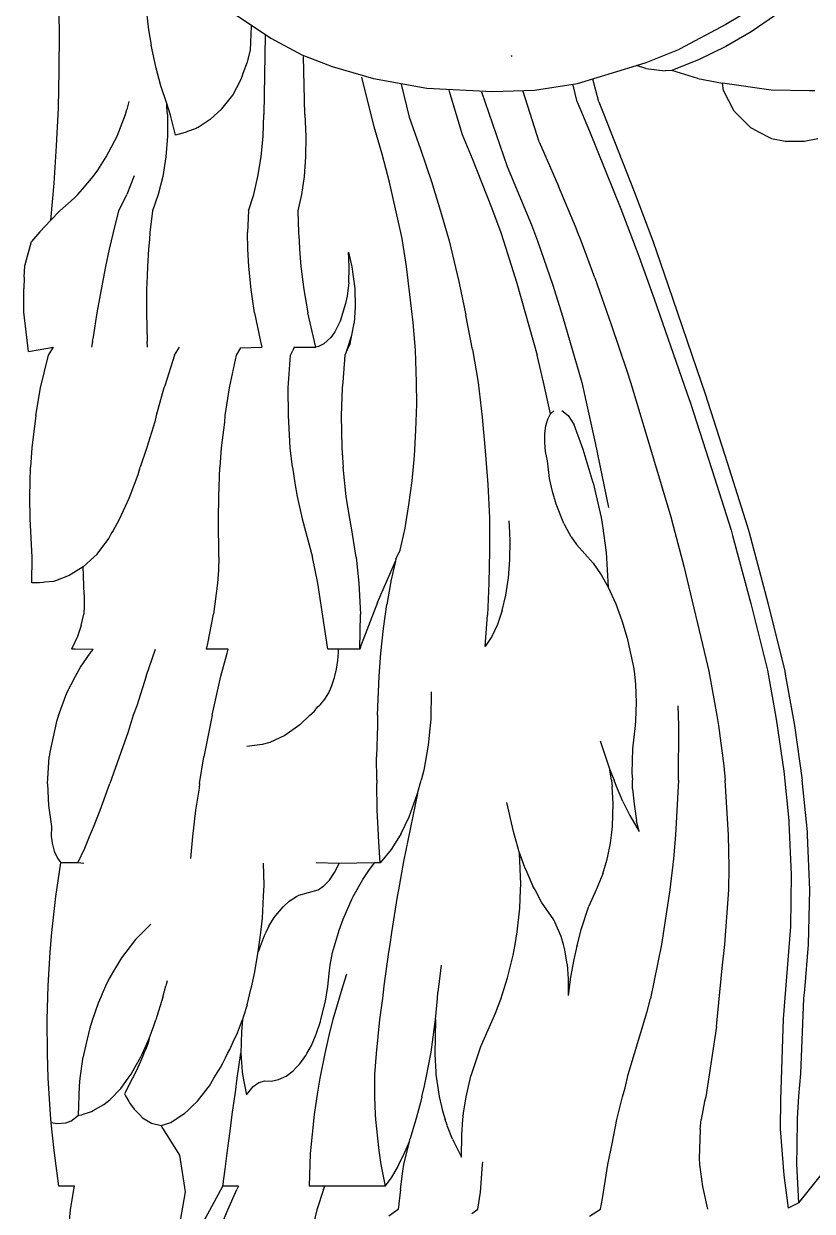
# Model space of a CAD drawing. Extents: x -1563 to 1637, y -685 to 815.
# Drawn here: x -1165.1 to -1108.6, y -5.8 to 79.3 of the extents above; entities that cross this region are included whole.
import ezdxf

# ---------------------------------------------------------------- set-up
doc = ezdxf.new("R2010")
doc.units = 0
doc.header["$MEASUREMENT"] = 0
doc.layers.get('0').update_dxf_attribs({"linetype": 'CONTINUOUS'})

msp = doc.modelspace()

# ---------------------------------------------------------------- linework, layer by layer
at = {"color": 22}
for p, q in [((-1162.631, 81.326), (-1162.583, 78.628)), ((-1151.595, 81.071), (-1147.401, 78.244)), ((-1156.384, 80.742), (-1156.181, 78.864)), ((-1114.797, 79.244), (-1118.127, 77.473)), ((-1113.683, 79.898), (-1114.797, 79.244)), ((-1111.239, 79.898), (-1112.986, 78.717)), ((-1162.583, 78.628), (-1162.594, 75.929)), ((-1156.181, 78.864), (-1155.996, 77.743)), ((-1148.867, 77.392), (-1148.805, 79.123)), ((-1147.808, 78.452), (-1147.902, 72.78)), ((-1112.986, 78.717), (-1114.81, 77.661)), ((-1155.631, 76.095), (-1155.996, 77.743)), ((-1147.401, 78.244), (-1145.184, 77.053)), ((-1120.504, 76.509), (-1118.127, 77.473)), ((-1114.81, 77.661), (-1116.704, 76.734)), ((-1149.088, 76.55), (-1148.867, 77.392)), ((-1145.184, 77.053), (-1143.002, 76.229)), ((-1144.983, 72.78), (-1145.077, 76.943)), ((-1130.119, 76.943), (-1130.155, 77.022)), ((-1116.704, 76.734), (-1118.658, 75.941)), ((-1162.594, 75.929), (-1162.662, 73.233)), ((-1155.285, 74.844), (-1155.631, 76.095)), ((-1149.38, 75.738), (-1149.088, 76.55)), ((-1143.002, 76.229), (-1140.051, 75.374)), ((-1125.439, 75.005), (-1121.196, 76.298)), ((-1121.196, 76.298), (-1120.504, 76.509)), ((-1120.525, 76.092), (-1121.196, 76.298)), ((-1120.525, 76.092), (-1119.155, 75.918)), ((-1118.658, 75.941), (-1119.155, 75.918)), ((-1116.812, 75.374), (-1118.658, 75.941)), ((-1150.141, 74.161), (-1149.551, 75.273)), ((-1149.551, 75.273), (-1149.443, 75.571)), ((-1149.443, 75.571), (-1149.38, 75.738)), ((-1140.009, 71.908), (-1140.878, 75.458)), ((-1140.051, 75.374), (-1136.221, 74.679)), ((-1138.064, 74.947), (-1137.489, 72.595)), ((-1128.502, 74.529), (-1125.439, 75.005)), ((-1123.91, 73.682), (-1124.331, 75.307)), ((-1116.812, 75.374), (-1115.04, 75.032)), ((-1114.959, 74.515), (-1115.04, 75.032)), ((-1111.546, 74.535), (-1115.04, 75.032)), ((-1154.871, 73.572), (-1155.285, 74.844)), ((-1150.317, 73.927), (-1150.141, 74.161)), ((-1136.221, 74.679), (-1131.516, 74.439)), ((-1134.656, 74.533), (-1133.698, 71.356)), ((-1132.317, 74.413), (-1130.477, 69.066)), ((-1131.516, 74.439), (-1128.502, 74.529)), ((-1128.179, 70.835), (-1129.319, 74.424)), ((-1125.445, 73.685), (-1125.742, 74.892)), ((-1114.197, 73.017), (-1114.959, 74.515)), ((-1108.792, 74.474), (-1111.546, 74.535)), ((-1108.429, 74.483), (-1108.792, 74.474)), ((-1162.662, 73.233), (-1162.788, 70.543)), ((-1157.577, 73.717), (-1157.733, 73.142)), ((-1154.853, 73.339), (-1154.871, 73.572)), ((-1154.595, 72.725), (-1154.871, 73.572)), ((-1154.816, 72.78), (-1154.853, 73.339)), ((-1150.911, 73.178), (-1150.317, 73.927)), ((-1125.445, 73.685), (-1124.564, 71.577)), ((-1123.91, 73.682), (-1123.621, 72.979)), ((-1158.427, 71.225), (-1157.833, 72.78)), ((-1157.833, 72.78), (-1157.733, 73.142)), ((-1154.816, 72.78), (-1154.81, 71.225)), ((-1154.232, 71.292), (-1154.595, 72.725)), ((-1151.75, 72.416), (-1152.624, 71.862)), ((-1150.911, 73.178), (-1151.75, 72.416)), ((-1147.963, 71.225), (-1147.902, 72.78)), ((-1144.983, 72.78), (-1144.905, 71.225)), ((-1137.489, 72.595), (-1136.672, 70.302)), ((-1123.621, 72.979), (-1121.376, 67.275)), ((-1113.011, 71.828), (-1114.197, 73.017)), ((-1153.468, 71.529), (-1153.71, 71.436)), ((-1153.383, 71.558), (-1153.468, 71.529)), ((-1152.769, 71.789), (-1153.383, 71.558)), ((-1152.694, 71.818), (-1152.769, 71.789)), ((-1152.624, 71.862), (-1152.694, 71.818)), ((-1139.437, 69.93), (-1140.009, 71.908)), ((-1124.564, 71.577), (-1122.336, 66.031)), ((-1112.555, 71.596), (-1113.011, 71.828)), ((-1112.555, 71.596), (-1111.516, 71.065)), ((-1159.199, 69.739), (-1158.427, 71.225)), ((-1154.81, 71.225), (-1154.93, 69.739)), ((-1153.71, 71.436), (-1154.232, 71.292)), ((-1148.106, 69.739), (-1147.963, 71.225)), ((-1144.905, 71.225), (-1144.916, 69.739)), ((-1133.698, 71.356), (-1132.979, 69.637)), ((-1128.179, 70.835), (-1126.788, 67.635)), ((-1111.516, 71.065), (-1110.54, 70.862)), ((-1110.54, 70.862), (-1109.178, 70.862)), ((-1109.178, 70.862), (-1108.202, 71.065)), ((-1162.788, 70.543), (-1162.971, 67.863)), ((-1138.91, 67.933), (-1139.437, 69.93)), ((-1136.672, 70.302), (-1135.897, 67.972)), ((-1159.809, 68.796), (-1159.199, 69.739)), ((-1154.93, 69.739), (-1155.156, 68.341)), ((-1148.33, 68.341), (-1148.106, 69.739)), ((-1144.916, 69.739), (-1145.016, 68.341)), ((-1132.979, 69.637), (-1131.596, 66.124)), ((-1130.477, 69.066), (-1128.728, 64.884)), ((-1160.905, 67.42), (-1160.149, 68.341)), ((-1160.149, 68.341), (-1159.809, 68.796)), ((-1157.214, 68.376), (-1157.724, 67.049)), ((-1155.156, 68.341), (-1155.482, 67.049)), ((-1148.632, 67.049), (-1148.33, 68.341)), ((-1145.016, 68.341), (-1145.203, 67.049)), ((-1162.971, 67.863), (-1163.212, 65.196)), ((-1161.246, 67.049), (-1160.905, 67.42)), ((-1138.001, 63.905), (-1138.91, 67.933)), ((-1135.897, 67.972), (-1135.166, 65.61)), ((-1125.537, 64.641), (-1126.788, 67.635)), ((-1121.376, 67.275), (-1120.039, 63.739)), ((-1162.542, 65.879), (-1161.503, 66.795)), ((-1161.503, 66.795), (-1161.246, 67.049)), ((-1158.297, 65.879), (-1157.724, 67.049)), ((-1155.482, 67.049), (-1155.899, 65.879)), ((-1149.008, 65.879), (-1148.632, 67.049)), ((-1145.203, 67.049), (-1145.474, 65.879)), ((-1162.542, 65.879), (-1163.212, 65.196)), ((-1158.684, 64.327), (-1158.297, 65.879)), ((-1155.899, 65.879), (-1156.074, 64.327)), ((-1149.008, 65.879), (-1149.081, 64.327)), ((-1145.474, 65.879), (-1145.429, 64.327)), ((-1135.166, 65.61), (-1134.629, 63.739)), ((-1131.596, 66.124), (-1130.934, 64.333)), ((-1122.336, 66.031), (-1121.025, 62.633)), ((-1163.212, 65.196), (-1163.97, 64.368)), ((-1128.728, 64.884), (-1128.296, 63.739)), ((-1163.97, 64.368), (-1164.57, 63.679)), ((-1158.963, 63.125), (-1158.684, 64.327)), ((-1156.074, 64.327), (-1156.106, 63.828)), ((-1149.058, 63.125), (-1149.081, 64.327)), ((-1145.429, 64.327), (-1145.384, 63.739)), ((-1137.97, 63.739), (-1138.001, 63.905)), ((-1130.934, 64.333), (-1130.729, 63.739)), ((-1125.43, 64.382), (-1125.537, 64.641)), ((-1125.173, 63.739), (-1125.43, 64.382)), ((-1165.046, 61.94), (-1164.57, 63.679)), ((-1159.225, 61.899), (-1158.963, 63.125)), ((-1156.176, 63.125), (-1156.25, 61.899)), ((-1156.106, 63.828), (-1156.176, 63.125)), ((-1148.987, 61.899), (-1149.058, 63.125)), ((-1145.384, 63.739), (-1145.357, 63.125)), ((-1145.357, 63.125), (-1145.256, 61.899)), ((-1137.681, 61.888), (-1137.97, 63.739)), ((-1134.629, 63.739), (-1134.497, 63.222)), ((-1134.497, 63.222), (-1133.935, 60.813)), ((-1130.729, 63.739), (-1129.768, 60.685)), ((-1128.296, 63.739), (-1127.196, 60.553)), ((-1124.193, 61.08), (-1125.173, 63.739)), ((-1120.039, 63.739), (-1118.93, 60.535)), ((-1141.837, 62.909), (-1141.605, 61.871)), ((-1141.818, 62.463), (-1141.837, 62.909)), ((-1141.789, 61.806), (-1141.818, 62.463)), ((-1121.025, 62.633), (-1119.94, 59.559)), ((-1165.081, 61.128), (-1165.046, 61.94)), ((-1159.549, 60.241), (-1159.225, 61.899)), ((-1156.25, 61.899), (-1156.262, 61.197)), ((-1148.82, 60.241), (-1148.987, 61.899)), ((-1145.256, 61.899), (-1145.047, 60.241)), ((-1141.824, 60.75), (-1141.789, 61.806)), ((-1141.605, 61.871), (-1141.396, 60.309)), ((-1137.207, 57.88), (-1137.681, 61.888)), ((-1165.081, 61.128), (-1165.117, 60.282)), ((-1156.262, 61.197), (-1156.311, 60.241)), ((-1141.824, 60.75), (-1141.943, 59.76)), ((-1133.935, 60.813), (-1133.423, 58.391)), ((-1129.768, 60.685), (-1128.328, 55.527)), ((-1127.196, 60.553), (-1126.496, 58.34)), ((-1124.193, 61.08), (-1123.016, 57.731)), ((-1118.93, 60.535), (-1116.557, 53.604)), ((-1165.109, 58.609), (-1165.117, 60.282)), ((-1159.849, 58.567), (-1159.549, 60.241)), ((-1156.311, 60.241), (-1156.315, 58.566)), ((-1148.571, 58.566), (-1148.82, 60.241)), ((-1145.047, 60.241), (-1144.757, 58.566)), ((-1141.943, 59.76), (-1142.063, 59.242)), ((-1141.396, 60.309), (-1141.357, 59.003)), ((-1142.063, 59.242), (-1142.438, 57.968)), ((-1141.357, 59.003), (-1141.442, 57.825)), ((-1119.94, 59.559), (-1117.593, 52.835)), ((-1164.771, 55.79), (-1165.109, 58.609)), ((-1160.124, 56.837), (-1159.849, 58.567)), ((-1156.315, 58.566), (-1156.275, 56.513)), ((-1148.571, 58.566), (-1148.152, 56.513)), ((-1144.287, 56.513), (-1144.757, 58.566)), ((-1142.438, 57.968), (-1142.82, 57.205)), ((-1132.96, 55.949), (-1133.423, 58.391)), ((-1126.496, 58.34), (-1125.13, 53.585)), ((-1142.82, 57.205), (-1143.117, 56.797)), ((-1141.599, 56.958), (-1141.442, 57.825)), ((-1137.049, 55.903), (-1137.207, 57.88)), ((-1123.016, 57.731), (-1121.876, 54.34)), ((-1160.187, 56.513), (-1160.252, 56.106)), ((-1160.187, 56.513), (-1160.124, 56.837)), ((-1156.253, 56.106), (-1156.275, 56.513)), ((-1148.152, 56.513), (-1148.054, 56.106)), ((-1144.179, 56.106), (-1144.287, 56.513)), ((-1143.619, 56.35), (-1143.986, 56.164)), ((-1143.117, 56.797), (-1143.619, 56.35)), ((-1141.951, 55.857), (-1141.599, 56.958)), ((-1141.733, 56.371), (-1141.951, 55.857)), ((-1141.733, 56.371), (-1141.599, 56.958)), ((-1164.771, 55.79), (-1162.982, 56.106)), ((-1163.914, 53.193), (-1163.341, 55.532)), ((-1163.341, 55.532), (-1162.982, 56.106)), ((-1154.316, 55.532), (-1155.017, 53.33)), ((-1154.316, 55.532), (-1153.946, 56.106)), ((-1149.886, 55.532), (-1150.397, 53.193)), ((-1149.589, 56.065), (-1149.886, 55.532)), ((-1149.589, 56.065), (-1148.054, 56.106)), ((-1146.156, 53.193), (-1145.997, 55.532)), ((-1145.997, 55.532), (-1145.833, 55.857)), ((-1145.747, 56.106), (-1145.833, 55.857)), ((-1145.747, 56.106), (-1144.179, 56.106)), ((-1143.986, 56.164), (-1144.179, 56.106)), ((-1142.107, 55.532), (-1142.254, 53.604)), ((-1141.951, 55.857), (-1142.107, 55.532)), ((-1136.958, 53.604), (-1137.049, 55.903)), ((-1132.96, 55.949), (-1132.56, 53.565)), ((-1127.86, 53.604), (-1128.328, 55.527)), ((-1121.876, 54.34), (-1121.637, 53.604)), ((-1164.263, 51.202), (-1163.914, 53.193)), ((-1155.066, 53.193), (-1155.631, 51.202)), ((-1155.017, 53.33), (-1155.066, 53.193)), ((-1150.397, 53.193), (-1150.694, 51.202)), ((-1146.152, 51.202), (-1146.156, 53.193)), ((-1142.298, 53.193), (-1142.372, 51.202)), ((-1142.254, 53.604), (-1142.298, 53.193)), ((-1136.944, 52.032), (-1136.958, 53.604)), ((-1132.56, 53.565), (-1132.272, 51.095)), ((-1127.373, 51.316), (-1127.86, 53.604)), ((-1125.13, 53.585), (-1124.157, 49.25)), ((-1121.637, 53.604), (-1120.824, 50.909)), ((-1117.593, 52.835), (-1117.343, 52.09)), ((-1116.557, 53.604), (-1116.278, 52.759)), ((-1137.006, 50.152), (-1136.944, 52.032)), ((-1117.343, 52.09), (-1115.798, 47.332)), ((-1116.278, 52.759), (-1114.695, 47.83)), ((-1164.263, 51.202), (-1164.533, 48.895)), ((-1155.631, 51.202), (-1155.733, 50.751)), ((-1150.694, 51.202), (-1150.738, 50.723)), ((-1146.013, 48.895), (-1146.152, 51.202)), ((-1142.372, 51.202), (-1142.324, 48.895)), ((-1132.272, 51.095), (-1132.043, 48.672)), ((-1127.567, 50.955), (-1127.373, 51.316)), ((-1127.373, 51.316), (-1127.131, 51.545)), ((-1126.555, 51.565), (-1126.099, 51.199)), ((-1126.099, 51.199), (-1125.679, 50.55)), ((-1155.733, 50.751), (-1156.309, 48.852)), ((-1150.738, 50.723), (-1150.961, 48.895)), ((-1127.778, 49.912), (-1127.704, 50.479)), ((-1127.704, 50.479), (-1127.567, 50.955)), ((-1125.02, 48.766), (-1125.679, 50.55)), ((-1120.824, 50.909), (-1118.75, 43.943)), ((-1137.121, 48.317), (-1137.006, 50.152)), ((-1127.783, 49.282), (-1127.778, 49.912)), ((-1164.533, 48.895), (-1164.632, 47.497)), ((-1156.309, 48.852), (-1156.766, 47.497)), ((-1150.961, 48.895), (-1151.068, 47.497)), ((-1145.864, 47.497), (-1146.013, 48.895)), ((-1142.324, 48.895), (-1142.23, 47.497)), ((-1132.043, 48.672), (-1131.868, 46.265)), ((-1127.72, 48.621), (-1127.783, 49.282)), ((-1127.592, 47.963), (-1127.72, 48.621)), ((-1124.304, 46.378), (-1125.02, 48.766)), ((-1124.157, 49.25), (-1123.211, 44.61)), ((-1137.288, 46.533), (-1137.121, 48.317)), ((-1127.427, 46.694), (-1127.592, 47.963)), ((-1114.695, 47.83), (-1113.275, 43.307)), ((-1164.688, 45.409), (-1164.632, 47.497)), ((-1157.526, 45.411), (-1156.92, 46.975)), ((-1156.92, 46.975), (-1156.766, 47.497)), ((-1151.134, 45.413), (-1151.068, 47.497)), ((-1145.864, 47.497), (-1145.671, 46.211)), ((-1141.999, 45.409), (-1142.23, 47.497)), ((-1115.798, 47.332), (-1114.424, 42.989)), ((-1145.671, 46.211), (-1145.522, 45.409)), ((-1137.507, 44.805), (-1137.288, 46.533)), ((-1131.868, 46.265), (-1131.746, 43.878)), ((-1127.227, 45.752), (-1127.427, 46.694)), ((-1124.304, 46.378), (-1123.732, 43.896)), ((-1164.664, 43.802), (-1164.688, 45.409)), ((-1157.833, 44.701), (-1157.572, 45.276)), ((-1157.572, 45.276), (-1157.526, 45.411)), ((-1151.169, 43.802), (-1151.134, 45.413)), ((-1145.522, 45.409), (-1145.157, 43.802)), ((-1141.753, 43.802), (-1141.999, 45.409)), ((-1126.967, 44.845), (-1127.227, 45.752)), ((-1158.256, 43.771), (-1157.833, 44.701)), ((-1137.751, 43.307), (-1137.507, 44.805)), ((-1126.414, 43.464), (-1126.967, 44.845)), ((-1164.523, 41.046), (-1164.664, 43.802)), ((-1158.739, 42.899), (-1158.256, 43.771)), ((-1151.128, 41.052), (-1151.169, 43.802)), ((-1145.157, 43.802), (-1144.432, 41.052)), ((-1141.659, 43.307), (-1141.753, 43.802)), ((-1131.746, 43.878), (-1131.73, 43.307)), ((-1130.295, 43.307), (-1130.318, 43.651)), ((-1126.414, 43.464), (-1126.326, 43.307)), ((-1123.732, 43.896), (-1123.637, 43.307)), ((-1118.75, 43.943), (-1118.568, 43.307)), ((-1159.019, 42.401), (-1158.841, 42.721)), ((-1158.841, 42.721), (-1158.739, 42.899)), ((-1141.3, 41.052), (-1141.659, 43.307)), ((-1138.151, 41.544), (-1137.783, 43.141)), ((-1137.783, 43.141), (-1137.751, 43.307)), ((-1131.73, 43.307), (-1131.733, 41.516)), ((-1130.253, 42.241), (-1130.295, 43.307)), ((-1125.893, 42.503), (-1126.326, 43.307)), ((-1123.637, 43.307), (-1123.384, 41.382)), ((-1118.568, 43.307), (-1117.819, 40.415)), ((-1114.424, 42.989), (-1114.314, 42.611)), ((-1114.314, 42.611), (-1112.998, 37.731)), ((-1113.275, 43.307), (-1113.137, 42.829)), ((-1113.137, 42.829), (-1111.778, 37.769)), ((-1159.864, 41.273), (-1159.019, 42.401)), ((-1130.278, 40.872), (-1130.253, 42.241)), ((-1125.893, 42.503), (-1125.497, 41.955)), ((-1124.301, 40.632), (-1125.497, 41.955)), ((-1164.528, 39.215), (-1164.523, 41.046)), ((-1160.853, 40.357), (-1160.093, 41.053)), ((-1160.093, 41.053), (-1159.864, 41.273)), ((-1151.128, 41.052), (-1151.164, 40.122)), ((-1144.039, 39.18), (-1144.432, 41.052)), ((-1141.3, 41.052), (-1141.102, 39.18)), ((-1138.442, 40.916), (-1138.477, 40.763)), ((-1138.442, 40.916), (-1138.151, 41.544)), ((-1131.733, 41.516), (-1131.788, 39.187)), ((-1130.384, 39.564), (-1130.278, 40.872)), ((-1123.384, 41.382), (-1123.238, 38.9)), ((-1160.853, 40.357), (-1161.852, 39.729)), ((-1160.786, 38.389), (-1160.853, 40.357)), ((-1151.164, 40.122), (-1151.23, 39.18)), ((-1139.771, 37.816), (-1138.477, 40.763)), ((-1138.477, 40.763), (-1138.806, 39.328)), ((-1124.301, 40.632), (-1123.725, 39.777)), ((-1117.819, 40.415), (-1116.107, 33.286)), ((-1163.989, 39.213), (-1164.528, 39.215)), ((-1163.732, 39.243), (-1163.989, 39.213)), ((-1163.642, 39.25), (-1163.732, 39.243)), ((-1162.992, 39.32), (-1163.642, 39.25)), ((-1162.912, 39.329), (-1162.992, 39.32)), ((-1162.833, 39.358), (-1162.912, 39.329)), ((-1161.852, 39.729), (-1162.833, 39.358)), ((-1151.23, 39.18), (-1151.51, 36.961)), ((-1143.313, 34.454), (-1144.039, 39.18)), ((-1141.102, 39.18), (-1140.992, 36.961)), ((-1138.834, 39.177), (-1139.106, 37.656)), ((-1138.806, 39.328), (-1138.834, 39.177)), ((-1131.788, 39.187), (-1131.892, 36.895)), ((-1130.571, 38.34), (-1130.384, 39.564)), ((-1123.725, 39.777), (-1123.238, 38.9)), ((-1160.786, 38.389), (-1160.776, 37.554)), ((-1130.834, 37.219), (-1130.571, 38.34)), ((-1123.238, 38.9), (-1122.688, 37.697)), ((-1160.776, 37.554), (-1160.818, 36.976)), ((-1139.771, 37.816), (-1140.923, 34.762)), ((-1139.343, 35.936), (-1139.106, 37.656)), ((-1122.688, 37.697), (-1122.248, 36.509)), ((-1112.998, 37.731), (-1111.844, 33.049)), ((-1111.778, 37.769), (-1110.58, 32.879)), ((-1160.998, 36.163), (-1160.818, 36.976)), ((-1151.922, 34.859), (-1151.51, 36.961)), ((-1141.041, 34.454), (-1140.992, 36.961)), ((-1132.04, 34.652), (-1131.892, 36.895)), ((-1130.834, 37.219), (-1131.173, 36.227)), ((-1160.998, 36.163), (-1161.256, 35.376)), ((-1139.515, 34.164), (-1139.343, 35.936)), ((-1131.173, 36.227), (-1131.579, 35.366)), ((-1122.248, 36.509), (-1121.872, 35.252)), ((-1161.256, 35.376), (-1161.688, 34.468)), ((-1131.579, 35.366), (-1132.04, 34.652)), ((-1121.872, 35.252), (-1121.438, 33.285)), ((-1161.44, 34.452), (-1161.688, 34.468)), ((-1160.144, 34.447), (-1161.44, 34.452)), ((-1161.048, 33.17), (-1160.351, 34.164)), ((-1160.351, 34.164), (-1160.144, 34.447)), ((-1156.337, 32.533), (-1155.683, 34.454)), ((-1152.014, 34.454), (-1151.922, 34.859)), ((-1150.459, 34.454), (-1152.014, 34.454)), ((-1150.992, 32.533), (-1150.547, 34.164)), ((-1150.547, 34.164), (-1150.459, 34.454)), ((-1142.568, 34.454), (-1143.313, 34.454)), ((-1142.596, 33.653), (-1142.566, 34.21)), ((-1142.566, 34.21), (-1142.568, 34.454)), ((-1141.041, 34.454), (-1142.568, 34.454)), ((-1140.923, 34.762), (-1141.041, 34.454)), ((-1139.633, 32.533), (-1139.515, 34.164)), ((-1142.692, 33.034), (-1142.596, 33.653)), ((-1121.438, 33.285), (-1121.38, 32.879)), ((-1116.107, 33.286), (-1116.019, 32.879)), ((-1162.024, 31.339), (-1161.409, 32.533)), ((-1161.409, 32.533), (-1161.048, 33.17)), ((-1156.337, 32.533), (-1157.02, 30.404)), ((-1151.609, 29.729), (-1150.992, 32.533)), ((-1143.029, 31.844), (-1142.845, 32.423)), ((-1142.845, 32.423), (-1142.822, 32.533)), ((-1142.822, 32.533), (-1142.692, 33.034)), ((-1139.773, 29.729), (-1139.633, 32.533)), ((-1121.38, 32.879), (-1121.284, 31.954)), ((-1116.019, 32.879), (-1115.443, 29.693)), ((-1111.844, 33.049), (-1111.823, 32.945)), ((-1111.823, 32.945), (-1111.195, 29.439)), ((-1110.58, 32.879), (-1110.536, 32.661)), ((-1110.536, 32.661), (-1109.885, 28.983)), ((-1143.263, 31.318), (-1143.029, 31.844)), ((-1121.284, 31.954), (-1121.231, 30.636)), ((-1162.638, 29.711), (-1162.024, 31.339)), ((-1143.846, 30.505), (-1143.539, 30.866)), ((-1143.539, 30.866), (-1143.263, 31.318)), ((-1135.911, 31.393), (-1135.95, 29.449)), ((-1157.02, 30.404), (-1157.264, 29.729)), ((-1144.604, 29.729), (-1144.303, 30.002)), ((-1144.303, 30.002), (-1144.218, 30.1)), ((-1144.218, 30.1), (-1144.149, 30.236)), ((-1144.149, 30.236), (-1144.089, 30.279)), ((-1144.089, 30.279), (-1144.043, 30.344)), ((-1144.043, 30.344), (-1143.93, 30.43)), ((-1143.846, 30.505), (-1143.93, 30.43)), ((-1121.231, 30.636), (-1121.267, 29.353)), ((-1118.165, 28.983), (-1118.207, 30.409)), ((-1162.778, 29.282), (-1163.252, 27.072)), ((-1162.638, 29.711), (-1162.778, 29.282)), ((-1157.264, 29.729), (-1157.636, 28.534)), ((-1151.609, 29.729), (-1152.212, 26.734)), ((-1145.341, 29.028), (-1146.404, 28.282)), ((-1144.604, 29.729), (-1145.341, 29.028)), ((-1139.773, 28.983), (-1139.84, 26.734)), ((-1139.773, 29.729), (-1139.773, 28.983)), ((-1135.986, 28.983), (-1136.14, 27.57)), ((-1135.95, 29.449), (-1135.986, 28.983)), ((-1121.298, 28.983), (-1121.497, 27.311)), ((-1121.267, 29.353), (-1121.298, 28.983)), ((-1118.2, 25.064), (-1118.165, 28.983)), ((-1115.443, 29.693), (-1115.325, 28.983)), ((-1115.325, 28.983), (-1114.952, 26.086)), ((-1111.195, 29.439), (-1110.65, 25.717)), ((-1109.885, 28.983), (-1109.319, 25.064)), ((-1157.636, 28.534), (-1158.942, 24.83)), ((-1146.404, 28.282), (-1147.489, 27.775)), ((-1148.036, 27.614), (-1149.126, 27.478)), ((-1147.489, 27.775), (-1148.036, 27.614)), ((-1136.14, 27.57), (-1136.449, 25.784)), ((-1123.794, 27.892), (-1123.111, 25.822)), ((-1121.497, 27.311), (-1121.531, 25.605)), ((-1163.418, 24.812), (-1163.29, 26.734)), ((-1163.252, 27.072), (-1163.29, 26.734)), ((-1152.511, 24.83), (-1152.212, 26.734)), ((-1139.814, 25.064), (-1139.84, 26.734)), ((-1136.449, 25.784), (-1136.626, 25.064)), ((-1122.997, 25.064), (-1123.111, 25.822)), ((-1123.111, 25.822), (-1122.808, 25.064)), ((-1121.531, 25.605), (-1121.498, 25.064)), ((-1114.952, 26.086), (-1114.849, 25.064)), ((-1110.65, 25.717), (-1110.29, 22.177)), ((-1163.418, 24.812), (-1163.344, 23.262)), ((-1159.652, 22.924), (-1158.942, 24.83)), ((-1152.511, 24.83), (-1152.551, 24.501)), ((-1139.814, 25.064), (-1139.818, 24.83)), ((-1139.781, 22.924), (-1139.818, 24.83)), ((-1136.887, 24.119), (-1136.626, 25.064)), ((-1122.997, 25.064), (-1122.945, 24.614)), ((-1122.639, 24.606), (-1122.808, 25.064)), ((-1121.48, 24.448), (-1121.498, 25.064)), ((-1118.2, 25.064), (-1118.401, 21.133)), ((-1114.607, 21.133), (-1114.849, 25.064)), ((-1108.954, 21.37), (-1109.319, 25.064)), ((-1152.551, 24.501), (-1152.798, 22.924)), ((-1136.887, 24.119), (-1137.904, 19.246)), ((-1137.498, 22.439), (-1136.887, 24.119)), ((-1122.882, 23.391), (-1122.945, 24.614)), ((-1122.179, 23.53), (-1122.639, 24.606)), ((-1121.48, 24.448), (-1121.378, 23.351)), ((-1163.344, 23.262), (-1163.305, 22.924)), ((-1130.015, 21.387), (-1130.49, 23.475)), ((-1122.922, 21.754), (-1122.882, 23.391)), ((-1122.179, 23.53), (-1121.682, 22.529)), ((-1121.378, 23.351), (-1121.195, 22.19)), ((-1163.305, 22.924), (-1163.13, 21.76)), ((-1160.113, 21.712), (-1159.652, 22.924)), ((-1152.798, 22.924), (-1153.029, 21.025)), ((-1139.686, 21.133), (-1139.781, 22.924)), ((-1138.062, 21.251), (-1137.498, 22.439)), ((-1121.682, 22.529), (-1121.016, 21.391)), ((-1121.016, 21.391), (-1121.195, 22.19)), ((-1110.29, 22.177), (-1110.277, 22.025)), ((-1163.136, 21.618), (-1163.156, 21.159)), ((-1163.13, 21.76), (-1163.136, 21.618)), ((-1160.411, 21.025), (-1160.113, 21.712)), ((-1129.936, 21.133), (-1130.015, 21.387)), ((-1122.986, 21.133), (-1122.922, 21.754)), ((-1110.277, 22.025), (-1110.115, 18.297)), ((-1108.935, 21.133), (-1108.954, 21.37)), ((-1163.156, 21.159), (-1163.143, 21.025)), ((-1163.143, 21.025), (-1163.11, 20.77)), ((-1163.11, 20.77), (-1163.082, 20.549)), ((-1163.082, 20.549), (-1162.927, 19.973)), ((-1160.743, 20.193), (-1160.411, 21.025)), ((-1153.029, 21.025), (-1153.168, 19.443)), ((-1139.683, 21.025), (-1139.686, 21.133)), ((-1139.574, 19.141), (-1139.683, 21.025)), ((-1138.133, 21.133), (-1138.79, 20.092)), ((-1138.062, 21.251), (-1138.133, 21.133)), ((-1129.576, 19.838), (-1129.936, 21.133)), ((-1123.289, 19.502), (-1123.064, 20.565)), ((-1123.064, 20.565), (-1122.986, 21.133)), ((-1118.401, 21.133), (-1118.557, 19.433)), ((-1114.564, 18.843), (-1114.607, 21.133)), ((-1108.783, 17.205), (-1108.935, 21.133)), ((-1162.927, 19.973), (-1162.704, 19.47)), ((-1161.23, 19.141), (-1160.743, 20.193)), ((-1138.79, 20.092), (-1139.574, 19.141)), ((-1129.498, 17.623), (-1129.576, 19.838)), ((-1129.576, 19.838), (-1129.197, 18.765)), ((-1162.818, 16.724), (-1162.459, 19.141)), ((-1162.704, 19.47), (-1162.459, 19.141)), ((-1161.23, 19.141), (-1162.459, 19.141)), ((-1160.809, 19.107), (-1161.23, 19.141)), ((-1147.895, 17.55), (-1147.924, 19.109)), ((-1142.514, 19.105), (-1144.152, 19.141)), ((-1142.848, 18.444), (-1142.514, 19.105)), ((-1139.975, 19.141), (-1142.514, 19.105)), ((-1140.392, 18.59), (-1139.975, 19.141)), ((-1139.574, 19.141), (-1139.975, 19.141)), ((-1137.904, 19.246), (-1138.25, 17.205)), ((-1129.197, 18.765), (-1129.139, 18.632)), ((-1123.613, 18.365), (-1123.312, 19.404)), ((-1123.312, 19.404), (-1123.289, 19.502)), ((-1118.557, 19.433), (-1118.801, 17.205)), ((-1114.595, 17.205), (-1114.564, 18.843)), ((-1143.607, 17.492), (-1143.212, 17.912)), ((-1143.212, 17.912), (-1142.848, 18.444)), ((-1141.505, 16.724), (-1140.804, 17.959)), ((-1140.804, 17.959), (-1140.392, 18.59)), ((-1129.139, 18.632), (-1128.621, 17.464)), ((-1123.613, 18.365), (-1124.091, 17.205)), ((-1110.115, 18.297), (-1110.162, 14.586)), ((-1147.926, 16.745), (-1147.895, 17.55)), ((-1145.397, 16.831), (-1144.018, 17.2)), ((-1144.018, 17.2), (-1143.607, 17.492)), ((-1138.25, 17.205), (-1138.346, 16.724)), ((-1129.574, 15.904), (-1129.506, 17.205)), ((-1129.506, 17.205), (-1129.498, 17.623)), ((-1128.473, 17.205), (-1128.621, 17.464)), ((-1128.001, 16.333), (-1128.473, 17.205)), ((-1124.091, 17.205), (-1124.609, 16.044)), ((-1118.801, 17.205), (-1119.401, 13.293)), ((-1114.863, 13.293), (-1114.595, 17.205)), ((-1108.874, 13.293), (-1108.783, 17.205)), ((-1163.105, 14.159), (-1162.818, 16.724)), ((-1148.009, 15.176), (-1147.926, 16.745)), ((-1146.531, 16.002), (-1146.087, 16.407)), ((-1146.087, 16.407), (-1145.574, 16.724)), ((-1145.574, 16.724), (-1145.397, 16.831)), ((-1142.224, 15.096), (-1141.576, 16.59)), ((-1141.576, 16.59), (-1141.505, 16.724)), ((-1138.346, 16.724), (-1138.765, 14.159)), ((-1127.115, 15.054), (-1128.001, 16.333)), ((-1147.159, 15.226), (-1146.531, 16.002)), ((-1129.755, 14.195), (-1129.574, 15.904)), ((-1125.173, 14.371), (-1124.609, 16.044)), ((-1156.014, 14.744), (-1156.606, 14.159)), ((-1148.093, 14.372), (-1148.009, 15.176)), ((-1147.542, 14.607), (-1147.77, 14.159)), ((-1147.542, 14.607), (-1147.159, 15.226)), ((-1142.516, 14.31), (-1142.224, 15.096)), ((-1126.589, 13.852), (-1127.115, 15.054)), ((-1110.162, 14.586), (-1110.692, 7.967)), ((-1163.228, 12.744), (-1163.105, 14.159)), ((-1157.11, 13.647), (-1157.807, 12.744)), ((-1156.606, 14.159), (-1157.11, 13.647)), ((-1148.307, 12.761), (-1148.126, 14.159)), ((-1147.886, 13.919), (-1148.307, 12.761)), ((-1148.126, 14.159), (-1148.093, 14.372)), ((-1147.77, 14.159), (-1147.886, 13.919)), ((-1142.979, 12.708), (-1142.563, 14.159)), ((-1142.563, 14.159), (-1142.516, 14.31)), ((-1138.765, 14.159), (-1138.884, 13.293)), ((-1129.899, 13.293), (-1129.755, 14.195)), ((-1126.428, 13.293), (-1126.589, 13.852)), ((-1125.441, 13.293), (-1125.173, 14.371)), ((-1138.884, 13.293), (-1138.977, 12.744)), ((-1130.048, 12.518), (-1129.899, 13.293)), ((-1126.332, 12.912), (-1126.428, 13.293)), ((-1126.168, 11.883), (-1126.332, 12.912)), ((-1125.478, 13.161), (-1125.693, 12.222)), ((-1125.478, 13.161), (-1125.441, 13.293)), ((-1119.401, 13.293), (-1120.202, 9.409)), ((-1115.07, 11.588), (-1114.863, 13.293)), ((-1109.149, 10.051), (-1108.874, 13.293)), ((-1163.366, 10.335), (-1163.228, 12.744)), ((-1158.119, 12.325), (-1158.753, 11.249)), ((-1157.807, 12.744), (-1158.119, 12.325)), ((-1148.569, 11.213), (-1148.307, 12.761)), ((-1143.161, 11.818), (-1143.031, 12.462)), ((-1143.031, 12.462), (-1142.979, 12.708)), ((-1138.977, 12.744), (-1139.313, 10.335)), ((-1130.453, 10.894), (-1130.048, 12.518)), ((-1125.693, 12.222), (-1125.923, 10.94)), ((-1158.753, 11.249), (-1159.022, 10.794)), ((-1148.74, 10.446), (-1148.569, 11.213)), ((-1143.322, 10.29), (-1143.202, 11.434)), ((-1143.202, 11.434), (-1143.161, 11.818)), ((-1141.979, 11.155), (-1142.246, 10.335)), ((-1135.194, 11.817), (-1135.435, 9.873)), ((-1126.168, 11.883), (-1126.09, 10.834)), ((-1115.465, 7.406), (-1115.07, 11.588)), ((-1163.429, 7.911), (-1163.366, 10.335)), ((-1159.251, 10.309), (-1159.501, 9.746)), ((-1159.022, 10.794), (-1159.251, 10.309)), ((-1155.139, 9.521), (-1154.933, 10.335)), ((-1154.832, 10.689), (-1154.933, 10.335)), ((-1148.835, 10.084), (-1148.772, 10.335)), ((-1148.772, 10.335), (-1148.74, 10.446)), ((-1143.491, 9.218), (-1143.322, 10.29)), ((-1142.246, 10.335), (-1142.957, 7.911)), ((-1139.313, 10.335), (-1139.413, 9.409)), ((-1130.923, 9.376), (-1130.453, 10.894)), ((-1125.923, 10.94), (-1126.09, 9.64)), ((-1126.09, 10.834), (-1126.09, 9.64)), ((-1159.604, 9.516), (-1159.791, 9.093)), ((-1159.501, 9.746), (-1159.604, 9.516)), ((-1155.139, 9.521), (-1155.644, 7.882)), ((-1149.111, 8.977), (-1148.835, 10.084)), ((-1139.413, 9.409), (-1139.612, 7.911)), ((-1135.597, 7.908), (-1135.465, 9.409)), ((-1135.465, 9.409), (-1135.435, 9.873)), ((-1131.317, 8.359), (-1130.923, 9.376)), ((-1120.429, 8.479), (-1120.202, 9.409)), ((-1109.414, 4.035), (-1109.22, 9.409)), ((-1109.22, 9.409), (-1109.149, 10.051)), ((-1159.791, 9.093), (-1160.199, 7.911)), ((-1149.111, 8.977), (-1149.372, 8.15)), ((-1143.824, 7.911), (-1143.491, 9.218)), ((-1163.416, 5.482), (-1163.429, 7.911)), ((-1160.199, 7.911), (-1160.413, 7.231)), ((-1155.786, 7.455), (-1155.644, 7.882)), ((-1149.806, 6.951), (-1149.442, 7.926)), ((-1149.442, 7.926), (-1149.505, 7.031)), ((-1149.372, 8.15), (-1149.442, 7.926)), ((-1144.153, 6.871), (-1143.857, 7.762)), ((-1143.857, 7.762), (-1143.824, 7.911)), ((-1142.957, 7.911), (-1143.201, 6.978)), ((-1139.612, 7.911), (-1139.858, 5.482)), ((-1135.912, 5.57), (-1135.597, 7.908)), ((-1135.597, 7.908), (-1135.646, 5.398)), ((-1132.351, 5.977), (-1131.317, 8.359)), ((-1121.788, 3.976), (-1120.429, 8.479)), ((-1110.692, 7.967), (-1110.886, 2.151)), ((-1160.413, 7.231), (-1160.817, 5.482)), ((-1156.119, 6.555), (-1155.786, 7.455)), ((-1150.104, 6.304), (-1149.806, 6.951)), ((-1149.505, 7.031), (-1149.561, 5.511)), ((-1144.505, 6.059), (-1144.153, 6.871)), ((-1143.201, 6.978), (-1143.543, 5.482)), ((-1115.465, 7.406), (-1116.243, 2.36)), ((-1156.615, 5.482), (-1156.119, 6.555)), ((-1156.195, 6.247), (-1156.377, 5.793)), ((-1156.119, 6.555), (-1156.195, 6.247)), ((-1150.356, 5.757), (-1150.104, 6.304)), ((-1144.831, 5.482), (-1144.505, 6.059)), ((-1133.037, 3.975), (-1132.351, 5.977)), ((-1163.36, 3.699), (-1163.416, 5.482)), ((-1161.069, 3.699), (-1160.866, 5.244)), ((-1160.817, 5.482), (-1160.866, 5.244)), ((-1157.122, 4.518), (-1156.74, 5.194)), ((-1156.595, 5.247), (-1157.01, 4.3)), ((-1156.74, 5.194), (-1156.615, 5.482)), ((-1156.5, 5.495), (-1156.595, 5.247)), ((-1156.377, 5.793), (-1156.5, 5.495)), ((-1150.857, 4.794), (-1150.663, 5.174)), ((-1150.663, 5.174), (-1150.505, 5.482)), ((-1150.505, 5.482), (-1150.356, 5.757)), ((-1149.832, 3.699), (-1149.561, 5.511)), ((-1149.561, 5.511), (-1149.462, 4.175)), ((-1145.34, 4.73), (-1144.906, 5.342)), ((-1144.906, 5.342), (-1144.831, 5.482)), ((-1143.543, 5.482), (-1143.903, 3.699)), ((-1139.858, 5.482), (-1139.972, 3.975)), ((-1136.15, 4.348), (-1135.912, 5.57)), ((-1135.646, 5.398), (-1135.592, 4.175)), ((-1157.422, 3.99), (-1157.122, 4.518)), ((-1157.01, 4.3), (-1157.334, 3.699)), ((-1151.493, 3.699), (-1151.019, 4.477)), ((-1151.019, 4.477), (-1150.857, 4.794)), ((-1145.814, 4.239), (-1145.597, 4.466)), ((-1145.597, 4.466), (-1145.34, 4.73)), ((-1136.24, 3.975), (-1136.15, 4.348)), ((-1163.199, 1.093), (-1163.36, 3.699)), ((-1161.123, 3.161), (-1161.069, 3.699)), ((-1157.978, 3.227), (-1157.751, 3.542)), ((-1157.334, 3.699), (-1157.903, 2.579)), ((-1157.751, 3.542), (-1157.638, 3.699)), ((-1157.638, 3.699), (-1157.422, 3.99)), ((-1151.808, 3.156), (-1151.493, 3.699)), ((-1149.945, 2.713), (-1149.832, 3.699)), ((-1149.462, 4.175), (-1149.385, 3.699)), ((-1149.385, 3.699), (-1149.156, 2.508)), ((-1148.28, 3.396), (-1147.845, 3.529)), ((-1147.845, 3.529), (-1147.395, 3.504)), ((-1147.395, 3.504), (-1146.85, 3.615)), ((-1146.85, 3.615), (-1146.693, 3.687)), ((-1146.693, 3.687), (-1146.42, 3.81)), ((-1146.42, 3.81), (-1146.321, 3.855)), ((-1146.321, 3.855), (-1146.226, 3.925)), ((-1146.226, 3.925), (-1145.814, 4.239)), ((-1143.903, 3.699), (-1144.076, 2.694)), ((-1139.972, 3.975), (-1139.98, 3.699)), ((-1139.98, 3.699), (-1139.978, 2.361)), ((-1136.4, 3.155), (-1136.24, 3.975)), ((-1135.592, 4.175), (-1135.572, 3.975)), ((-1135.572, 3.975), (-1135.34, 2.393)), ((-1133.413, 2.36), (-1133.073, 3.854)), ((-1133.073, 3.854), (-1133.037, 3.975)), ((-1122.023, 3.025), (-1121.788, 3.976)), ((-1109.57, 2.419), (-1109.414, 4.035)), ((-1161.188, 1.053), (-1161.123, 3.161)), ((-1158.959, 2.148), (-1158.159, 2.974)), ((-1158.159, 2.974), (-1157.978, 3.227)), ((-1157.903, 2.579), (-1157.82, 2.433)), ((-1152.665, 2.051), (-1151.899, 3.038)), ((-1151.899, 3.038), (-1151.808, 3.156)), ((-1150.185, 1.093), (-1149.945, 2.713)), ((-1149.156, 2.508), (-1148.685, 3.11)), ((-1148.685, 3.11), (-1148.28, 3.396)), ((-1144.076, 2.694), (-1144.298, 1.093)), ((-1136.594, 2.361), (-1136.4, 3.155)), ((-1122.205, 2.36), (-1122.023, 3.025)), ((-1160.144, 1.385), (-1159.382, 1.813)), ((-1159.382, 1.813), (-1158.959, 2.148)), ((-1157.82, 2.433), (-1157.586, 2.027)), ((-1157.586, 2.027), (-1157.533, 1.947)), ((-1157.533, 1.947), (-1157.204, 1.482)), ((-1153.071, 1.669), (-1152.665, 2.051)), ((-1139.978, 2.361), (-1139.937, 1.093)), ((-1136.68, 1.962), (-1136.963, 0.906)), ((-1136.594, 2.361), (-1136.68, 1.962)), ((-1135.34, 2.393), (-1135.101, 1.363)), ((-1133.591, 1.201), (-1133.413, 2.36)), ((-1122.6, 0.751), (-1122.205, 2.36)), ((-1116.33, 2.044), (-1116.559, 0.751)), ((-1116.243, 2.36), (-1116.33, 2.044)), ((-1110.886, 2.151), (-1110.897, 0.077)), ((-1109.663, 0.81), (-1109.57, 2.419)), ((-1163.143, 0.516), (-1163.199, 1.093)), ((-1161.731, 0.626), (-1161.188, 1.053)), ((-1161.188, 1.053), (-1160.951, 1.089)), ((-1160.951, 1.089), (-1160.866, 1.12)), ((-1160.866, 1.12), (-1160.396, 1.273)), ((-1160.396, 1.273), (-1160.268, 1.314)), ((-1160.268, 1.314), (-1160.144, 1.385)), ((-1157.204, 1.482), (-1156.822, 1.093)), ((-1156.822, 1.093), (-1156.602, 0.876)), ((-1156.602, 0.876), (-1155.958, 0.48)), ((-1154.582, 0.531), (-1154.039, 0.885)), ((-1154.039, 0.885), (-1153.716, 1.093)), ((-1153.716, 1.093), (-1153.601, 1.166)), ((-1153.601, 1.166), (-1153.367, 1.385)), ((-1153.367, 1.385), (-1153.071, 1.669)), ((-1150.317, -0.085), (-1150.185, 1.093)), ((-1144.298, 1.093), (-1144.566, -1.487)), ((-1139.937, 1.093), (-1139.914, 0.751)), ((-1136.963, 0.906), (-1137.015, 0.751)), ((-1135.101, 1.363), (-1134.923, 0.751)), ((-1133.642, 0.751), (-1133.591, 1.201)), ((-1162.728, 0.432), (-1163.143, 0.516)), ((-1162.949, -1.487), (-1163.143, 0.516)), ((-1162.119, 0.48), (-1162.728, 0.432)), ((-1161.731, 0.626), (-1162.119, 0.48)), ((-1155.958, 0.48), (-1155.265, 0.326)), ((-1155.265, 0.326), (-1154.582, 0.531)), ((-1153.937, -1.822), (-1155.265, 0.326)), ((-1139.914, 0.751), (-1139.664, -1.487)), ((-1137.015, 0.751), (-1137.422, -0.62)), ((-1134.781, 0.332), (-1134.923, 0.751)), ((-1134.744, 0.236), (-1134.781, 0.332)), ((-1134.387, -0.663), (-1134.744, 0.236)), ((-1133.716, -0.364), (-1133.642, 0.751)), ((-1122.939, -0.989), (-1122.6, 0.751)), ((-1116.649, 0.028), (-1116.707, -2.039)), ((-1116.649, 0.028), (-1116.559, 0.751)), ((-1110.897, 0.077), (-1110.639, -3.243)), ((-1109.678, -1.232), (-1109.663, 0.81)), ((-1150.523, -1.487), (-1150.317, -0.085)), ((-1137.874, -2.481), (-1137.476, -0.842)), ((-1137.797, -1.593), (-1137.476, -0.842)), ((-1137.476, -0.842), (-1137.422, -0.62)), ((-1134.387, -0.663), (-1133.753, -1.945)), ((-1133.753, -1.945), (-1133.716, -0.364)), ((-1162.611, -4.029), (-1162.949, -1.487)), ((-1150.67, -2.816), (-1150.523, -1.487)), ((-1144.58, -1.686), (-1144.666, -4.029)), ((-1144.566, -1.487), (-1144.58, -1.686)), ((-1139.664, -1.487), (-1139.521, -2.481)), ((-1138.242, -2.481), (-1137.797, -1.593)), ((-1123.263, -2.481), (-1122.939, -0.989)), ((-1109.705, -2.422), (-1109.678, -1.232)), ((-1153.528, -4.439), (-1153.937, -1.822)), ((-1139.521, -2.481), (-1139.21, -4.029)), ((-1138.334, -2.69), (-1138.242, -2.481)), ((-1137.959, -2.955), (-1137.874, -2.481)), ((-1132.384, -4.453), (-1132.243, -2.481)), ((-1132.243, -2.481), (-1132.218, -2.296)), ((-1123.647, -4.926), (-1123.263, -2.481)), ((-1116.707, -2.039), (-1116.679, -2.481)), ((-1116.679, -2.481), (-1116.483, -4.054)), ((-1109.568, -5.237), (-1109.705, -2.422)), ((-1109.568, -5.237), (-1107.368, -2.481)), ((-1150.849, -4.029), (-1150.67, -2.816)), ((-1138.771, -3.446), (-1138.334, -2.69)), ((-1138.126, -4.269), (-1137.959, -2.955)), ((-1110.639, -3.243), (-1110.321, -5.611)), ((-1161.483, -4.029), (-1162.611, -4.029)), ((-1161.531, -4.269), (-1161.483, -4.029)), ((-1157.023, -15.362), (-1150.849, -4.029)), ((-1149.721, -4.029), (-1150.849, -4.029)), ((-1149.721, -4.029), (-1149.835, -4.269)), ((-1143.538, -4.029), (-1144.666, -4.029)), ((-1143.626, -4.269), (-1143.538, -4.029)), ((-1139.21, -4.029), (-1143.538, -4.029)), ((-1139.21, -4.029), (-1138.771, -3.446)), ((-1116.483, -4.054), (-1116.121, -5.68)), ((-1161.762, -5.724), (-1161.531, -4.269)), ((-1153.974, -7.045), (-1153.528, -4.439)), ((-1150.484, -5.724), (-1149.835, -4.269)), ((-1143.626, -4.269), (-1144.106, -5.724)), ((-1138.126, -4.269), (-1138.29, -5.702)), ((-1132.566, -5.68), (-1132.384, -4.453)), ((-1123.789, -5.68), (-1123.647, -4.926)), ((-1162.027, -8.475), (-1161.762, -5.724)), ((-1151.642, -8.475), (-1150.484, -5.724)), ((-1144.106, -5.724), (-1144.778, -8.475)), ((-1138.29, -5.702), (-1138.946, -6.182)), ((-1133.013, -5.983), (-1132.566, -5.68)), ((-1124.575, -6.182), (-1123.789, -5.68)), ((-1109.568, -5.237), (-1110.321, -5.611))]:
    msp.add_line(p, q, dxfattribs=at)

doc.saveas('drawing.dxf')
